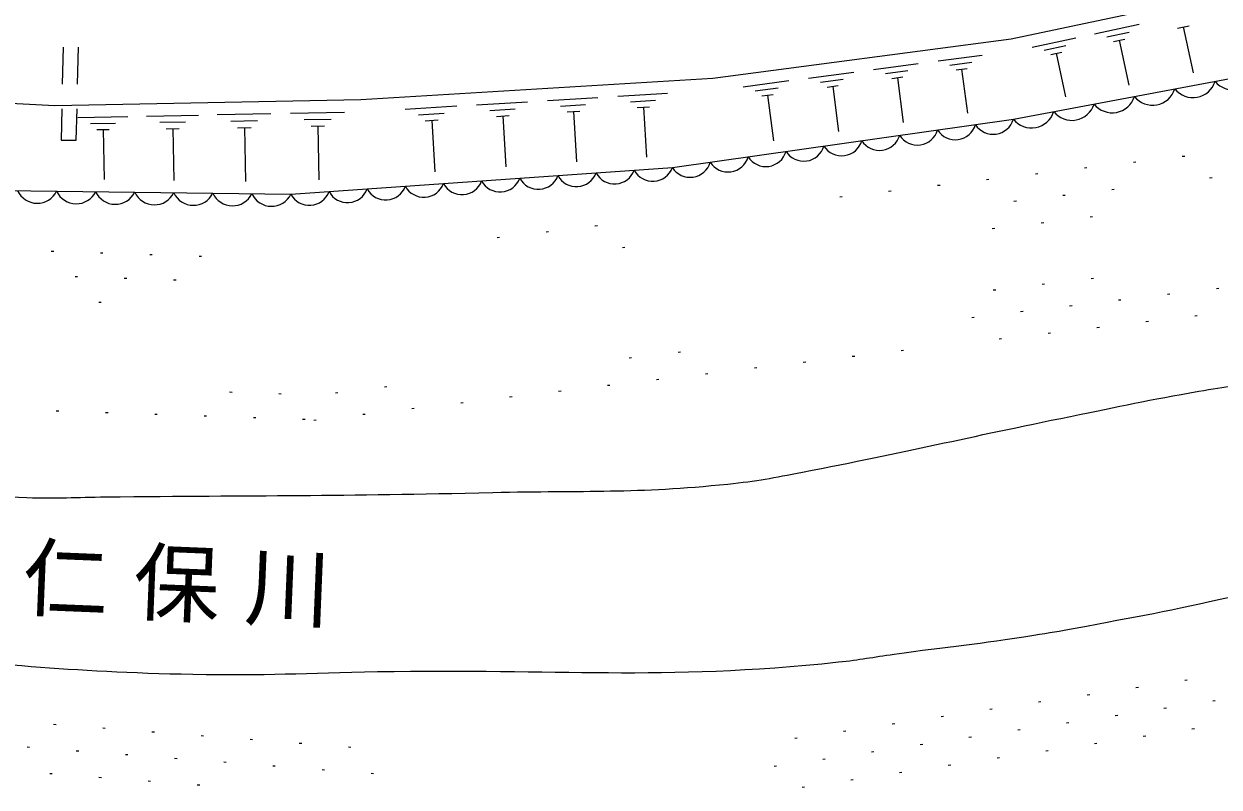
# Model space of a CAD drawing. Units: millimetres, scale not verified. Extents: x 40000 to 680000, y 20000 to 380000.
# Drawn here: x 295845 to 344345, y 240425 to 271382 of the extents above; entities that cross this region are included whole.
import ezdxf

# ---------------------------------------------------------------- set-up
doc = ezdxf.new("R2010")
doc.units = ezdxf.units.MM
doc.header["$LTSCALE"] = 1000
doc.layers.add('M-BGD', color=7, linetype='Continuous', lineweight=25)
doc.styles.add('ＭＳ ゴシック', font='')
doc.styles.get('ＭＳ ゴシック').set_extended_font_data('MS Gothic')

msp = doc.modelspace()

# ---------------------------------------------------------------- linework, layer by layer
at = {"layer": 'M-BGD'}
for p, q in [((339284, 270981), (341102, 271368)), ((342659, 271211), (343126, 271310)), ((342893, 271260), (343290, 269393)), ((336758, 270444), (338526, 270820)), ((339787, 270851), (340696, 271044)), ((340063, 270672), (340517, 270768)), ((340290, 270720), (340676, 268903)), ((297437, 270442), (297404, 268942)), ((298022, 268940), (298056, 270440)), ((337247, 270317), (338131, 270505)), ((337515, 270143), (337957, 270237)), ((337736, 270190), (338112, 268421)), ((330323, 269534), (332136, 269773)), ((332939, 269879), (334732, 270115)), ((333417, 269714), (334313, 269832)), ((327687, 269186), (329520, 269428)), ((330806, 269367), (331713, 269486)), ((331063, 269170), (331516, 269230)), ((331289, 269200), (331528, 267387)), ((333671, 269519), (334119, 269578)), ((333895, 269549), (334131, 267756)), ((325029, 268835), (326883, 269080)), ((325523, 268665), (326450, 268787)), ((328175, 269017), (329092, 269138)), ((328435, 268818), (328893, 268879)), ((328664, 268848), (328905, 267015)), ((314217, 268102), (316282, 268226)), ((317092, 268274), (319134, 268397)), ((319944, 268445), (321964, 268567)), ((320464, 268223), (321474, 268284)), ((325786, 268464), (326249, 268525)), ((326017, 268494), (326262, 266640)), ((297383, 267943), (297355, 266662)), ((297971, 266668), (298000, 267941)), ((303687, 267701), (305869, 267746)), ((306667, 267762), (308853, 267807)), ((311319, 267928), (313407, 268053)), ((311857, 267698), (312901, 267761)), ((314749, 267875), (315781, 267937)), ((317618, 268050), (318639, 268111)), ((317888, 267810), (318399, 267840)), ((318143, 267825), (318266, 265783)), ((320732, 267986), (321237, 268016)), ((320984, 268001), (321105, 265981)), ((298033, 267585), (300061, 267626)), ((298545, 267342), (299559, 267362)), ((300823, 267642), (302927, 267685)), ((301354, 267390), (302406, 267412)), ((304238, 267439), (305329, 267462)), ((307219, 267500), (308312, 267523)), ((307498, 267233), (308045, 267244)), ((307772, 267238), (307817, 265052)), ((312134, 267453), (312655, 267484)), ((312395, 267469), (312520, 265381)), ((315022, 267632), (315538, 267663)), ((315280, 267648), (315404, 265583)), ((298804, 267093), (299311, 267104)), ((299057, 267099), (299099, 265071)), ((301622, 267132), (302148, 267143)), ((301885, 267138), (301929, 265034)), ((304517, 267172), (305062, 267184)), ((304790, 267178), (304834, 264996)), ((297355, 266662), (297971, 266668)), ((340865, 265775), (340965, 265787)), ((342852, 266011), (342951, 266022)), ((336893, 265305), (336993, 265317)), ((338879, 265540), (338979, 265552)), ((332921, 264835), (333020, 264847)), ((334907, 265070), (335006, 265082)), ((343962, 265135), (344062, 265147)), ((328949, 264365), (329048, 264376)), ((330935, 264600), (331034, 264611)), ((338004, 264430), (338103, 264441)), ((339990, 264665), (340089, 264677)), ((336018, 264195), (336117, 264206)), ((339115, 263554), (339214, 263566)), ((317032, 262954), (317131, 262966)), ((319018, 263189), (319117, 263201)), ((335142, 263084), (335242, 263096)), ((337128, 263319), (337228, 263331)), ((315046, 262719), (315145, 262730)), ((296953, 262167), (297053, 262164)), ((298952, 262100), (299052, 262097)), ((300951, 262033), (301051, 262030)), ((302950, 261966), (303050, 261963)), ((320129, 262313), (320228, 262325)), ((297919, 261134), (298019, 261131)), ((299918, 261067), (300018, 261064)), ((301917, 261000), (302017, 260997)), ((339153, 261059), (339253, 261071)), ((335181, 260589), (335280, 260601)), ((337167, 260824), (337266, 260836)), ((344236, 260654), (344336, 260666)), ((298885, 260101), (298985, 260098)), ((340264, 260184), (340363, 260196)), ((342250, 260419), (342349, 260431)), ((334306, 259479), (334405, 259490)), ((336292, 259714), (336391, 259725)), ((338278, 259949), (338377, 259961)), ((343361, 259544), (343460, 259555)), ((339388, 259073), (339488, 259085)), ((341375, 259308), (341474, 259320)), ((335416, 258603), (335515, 258615)), ((337402, 258838), (337502, 258850)), ((322389, 258068), (322488, 258079)), ((331444, 258133), (331543, 258145)), ((320403, 257833), (320502, 257844)), ((327472, 257662), (327571, 257674)), ((329458, 257898), (329557, 257909)), ((323499, 257192), (323599, 257204)), ((325486, 257427), (325585, 257439)), ((310472, 256657), (310571, 256669)), ((319527, 256722), (319626, 256734)), ((321513, 256957), (321613, 256969)), ((304190, 256452), (304290, 256449)), ((306189, 256385), (306289, 256382)), ((308486, 256422), (308585, 256433)), ((315555, 256252), (315654, 256263)), ((317541, 256487), (317640, 256499)), ((297160, 255687), (297260, 255684)), ((299159, 255620), (299259, 255617)), ((311583, 255781), (311682, 255793)), ((313569, 256016), (313668, 256028)), ((301158, 255553), (301258, 255550)), ((303157, 255486), (303257, 255483)), ((305156, 255419), (305256, 255416)), ((307155, 255352), (307255, 255349)), ((307610, 255311), (307710, 255323)), ((309597, 255546), (309696, 255558)), ((340972, 244467), (341071, 244482)), ((342950, 244762), (343049, 244777)), ((338994, 244173), (339093, 244187)), ((335038, 243583), (335137, 243597)), ((337016, 243878), (337115, 243892)), ((342109, 243626), (342208, 243641)), ((344087, 243921), (344186, 243936)), ((331082, 242993), (331181, 243008)), ((333060, 243288), (333159, 243303)), ((338153, 243036), (338251, 243051)), ((340131, 243331), (340230, 243346)), ((297050, 242975), (297150, 242967)), ((299044, 242822), (299144, 242814)), ((301039, 242669), (301138, 242662)), ((303033, 242517), (303133, 242509)), ((329103, 242698), (329202, 242713)), ((336174, 242741), (336273, 242756)), ((341267, 242489), (341366, 242504)), ((343245, 242784), (343344, 242799)), ((295977, 242054), (296077, 242046)), ((305027, 242364), (305127, 242356)), ((307021, 242211), (307121, 242204)), ((309015, 242059), (309115, 242051)), ((327125, 242403), (327224, 242418)), ((332218, 242151), (332317, 242166)), ((334196, 242446), (334295, 242461)), ((339289, 242194), (339388, 242209)), ((297971, 241901), (298071, 241894)), ((299965, 241749), (300065, 241741)), ((301959, 241596), (302059, 241588)), ((328262, 241561), (328361, 241576)), ((330240, 241856), (330339, 241871)), ((335333, 241605), (335432, 241619)), ((337311, 241900), (337410, 241914)), ((303954, 241443), (304053, 241436)), ((305948, 241291), (306047, 241283)), ((307942, 241138), (308042, 241130)), ((326284, 241267), (326383, 241281)), ((333355, 241310), (333454, 241324)), ((296898, 240980), (296997, 240973)), ((298892, 240828), (298992, 240820)), ((300886, 240675), (300986, 240668)), ((309936, 240985), (310036, 240978)), ((329398, 240720), (329497, 240735)), ((331377, 241015), (331475, 241030)), ((302880, 240523), (302980, 240515)), ((327420, 240425), (327519, 240440))]:
    msp.add_line(p, q, dxfattribs=at)
for points in [[(213412, 288633), (222378, 283756), (229035, 280079), (234768, 277499), (241821, 274850), (246720, 273308), (257698, 271182), (267500, 269589), (270081, 270322), (275600, 269835), (286543, 268621), (297106, 268066), (309521, 268321), (323802, 269178), (335907, 270774), (346875, 273106), (356084, 275307)], [(228523, 276961), (230539, 275802), (236480, 273100), (243238, 270685), (251676, 268414), (260279, 266923), (269039, 266132), (290835, 264679), (306680, 264472), (322159, 265554), (335996, 267516), (347461, 269667), (356841, 272137)]]:
    msp.add_lwpolyline(points, dxfattribs=at)
for centre, radius, start, end in [((344922, 269643), 944, 218.6909, 342.5649), ((341646, 269028), 944, 218.6909, 342.5649), ((343284, 269335), 944, 218.6909, 342.5649), ((340009, 268721), 944, 218.6909, 342.5649), ((336733, 268106), 944, 218.6909, 342.5649), ((338371, 268413), 944, 218.6909, 342.5649), ((333640, 267538), 853, 212.5099, 343.6323), ((335178, 267756), 853, 212.5099, 343.6323), ((330565, 267102), 853, 212.5099, 343.6323), ((332103, 267320), 853, 212.5099, 343.6323), ((327491, 266666), 853, 212.5099, 343.6323), ((329028, 266884), 853, 212.5099, 343.6323), ((324416, 266230), 853, 212.5099, 343.6323), ((325953, 266448), 853, 212.5099, 343.6323), ((318265, 265634), 852, 208.3968, 339.5967), ((319813, 265742), 852, 208.3968, 339.5967), ((321360, 265851), 852, 208.3968, 339.5967), ((322878, 266012), 853, 212.5099, 343.6323), ((312073, 265202), 852, 208.3968, 339.5967), ((313621, 265310), 852, 208.3968, 339.5967), ((315169, 265418), 852, 208.3968, 339.5967), ((316717, 265526), 852, 208.3968, 339.5967), ((296385, 264984), 878, 204.7428, 333.7611), ((297970, 264963), 878, 204.7428, 333.7611), ((299554, 264943), 878, 204.7428, 333.7611), ((301139, 264922), 878, 204.7428, 333.7611), ((302723, 264901), 878, 204.7428, 333.7611), ((304308, 264881), 878, 204.7428, 333.7611), ((305892, 264860), 878, 204.7428, 333.7611), ((307429, 264877), 852, 208.3968, 339.5967), ((308977, 264985), 852, 208.3968, 339.5967), ((310525, 265093), 852, 208.3968, 339.5967)]:
    msp.add_arc(centre, radius, start, end, dxfattribs=at)
for points, knots in [([(203519, 274235), (204596, 273498), (204876, 273291), (205777, 272733), (206123, 272519), (206319, 272403), (206668, 272193), (206916, 272043), (207053, 271956), (207304, 271812), (207845, 271502), (208156, 271344), (208704, 271049), (209717, 270503), (210266, 270159), (211314, 269682), (214322, 268314), (216164, 267926), (219204, 266632), (221030, 265855), (221866, 265012), (223723, 264312), (226753, 263171), (228750, 263283), (231613, 261771), (232334, 261391), (232785, 261156), (233268, 260499), (233546, 260122), (233640, 259849), (233714, 259386), (233903, 258211), (232460, 257496), (232984, 256427), (233297, 255788), (233659, 255487), (234289, 255156), (235285, 254631), (236035, 254935), (237129, 254669), (239477, 254099), (240699, 253444), (243038, 252838), (244841, 252370), (245833, 251989), (247679, 251739), (251723, 251190), (254029, 251252), (258086, 250809), (258886, 250722), (259329, 250627), (260122, 250492), (262111, 250153), (263209, 249876), (265181, 249445), (266344, 249190), (266977, 248969), (268139, 248714), (270920, 248106), (272486, 247789), (275300, 247357), (280843, 246507), (283994, 246367), (289582, 245894), (294702, 245460), (297569, 245102), (302706, 245003), (305632, 244946), (307271, 245053), (310196, 245108), (317503, 245248), (321634, 244728), (328901, 245499), (329787, 245593), (330277, 245695), (331160, 245819), (333370, 246128), (334618, 246230), (336822, 246585), (337481, 246691), (337851, 246747), (338508, 246872), (340985, 247343), (342381, 247575), (344838, 248148), (347080, 248671), (348311, 249070), (350563, 249550), (356012, 250712), (359103, 251173), (364591, 252134), (371404, 253326), (375314, 253512), (382054, 255069), (387356, 256294), (390135, 257690), (395221, 259624), (395347, 259672), (395415, 259703), (395540, 259752), (400265, 261613), (403007, 262402), (407753, 264211), (408616, 264540), (409100, 264722), (409953, 265075), (410403, 265261), (410708, 265283), (411093, 265581), (411658, 266019), (411803, 266445), (412314, 266947), (412865, 267487), (413226, 267733), (413795, 268254), (414359, 268771), (414726, 269019), (415194, 269623), (415249, 269694), (415276, 269737), (415321, 269814), (415734, 270519), (416057, 270881), (416307, 271660), (416691, 272858), (416272, 273647), (416560, 274873), (416695, 275449), (416773, 275815), (417158, 276264), (417488, 276650), (417740, 276807), (418162, 277088), (418488, 277304), (418706, 277365), (419060, 277532), (419723, 277844), (420093, 278021), (420768, 278308), (423024, 279268), (424413, 279514), (426609, 280604), (427356, 280975), (427886, 281043), (428486, 281623), (429584, 282684), (429928, 283525), (430965, 284646), (431498, 285222), (431848, 285502), (432492, 285951), (433701, 286794), (434604, 286933), (436054, 287193), (436262, 287231), (436383, 287219), (436595, 287225), (436620, 287226), (436634, 287224), (436658, 287225), (438448, 287311), (439439, 287551), (441230, 287605), (444512, 287705), (446354, 287640), (449637, 287582), (451814, 287543), (453029, 287394), (455205, 287330), (458683, 287228), (460646, 286836), (464112, 287143), (465768, 287290), (466666, 287602), (468311, 287845), (470180, 288122), (471228, 288543), (473114, 288420), (474918, 288303), (475870, 287795), (477663, 287564), (478183, 287497), (478477, 287473), (479000, 287437), (481606, 287256), (483068, 286877), (485675, 287033), (486662, 287092), (487207, 287221), (488193, 287282), (491046, 287460), (492656, 287506), (495510, 287350), (498723, 287174), (500529, 286962), (503686, 286336), (504441, 286186), (504814, 285912), (505563, 285732), (507184, 285343), (508102, 285117), (509763, 284971), (512314, 284746), (513759, 284955), (516320, 284982), (517425, 284994), (518064, 284825), (519147, 285039), (519741, 285156), (520437, 285202), (520546, 285708), (520663, 286247), (520176, 286683), (519719, 287139), (519180, 287675), (518630, 287615), (517905, 287842), (516214, 288372), (515221, 288510), (513483, 288854), (511567, 289232), (510410, 289079), (508552, 289678), (507820, 289914), (506964, 289779), (506738, 290441), (506699, 290556), (506773, 290662), (506865, 290759), (507009, 290910), (507167, 290880), (507361, 290955), (507916, 291168), (508208, 291352), (508785, 291495), (510306, 291873), (511157, 292148), (512718, 292289), (517358, 292707), (519993, 292587), (524647, 292358), (528167, 292185), (530132, 291920), (533619, 291408), (534923, 291217), (535624, 290943), (536927, 290742), (540442, 290199), (542409, 289766), (545962, 289601), (549290, 289447), (551167, 289558), (554487, 289828), (556120, 289961), (557013, 290247), (558647, 290369), (560784, 290529), (561574, 290455), (564134, 290318)], [0, 0, 0, 0, 1, 1, 1, 2, 2, 2, 3, 3, 3, 4, 4, 4, 5, 5, 5, 6, 6, 6, 7, 7, 7, 8, 8, 8, 9, 9, 9, 10, 10, 10, 11, 11, 11, 12, 12, 12, 13, 13, 13, 14, 14, 14, 15, 15, 15, 16, 16, 16, 17, 17, 17, 18, 18, 18, 19, 19, 19, 20, 20, 20, 21, 21, 21, 22, 22, 22, 23, 23, 23, 24, 24, 24, 25, 25, 25, 26, 26, 26, 27, 27, 27, 28, 28, 28, 29, 29, 29, 30, 30, 30, 31, 31, 31, 32, 32, 32, 33, 33, 33, 34, 34, 34, 35, 35, 35, 36, 36, 36, 37, 37, 37, 38, 38, 38, 39, 39, 39, 40, 40, 40, 41, 41, 41, 42, 42, 42, 43, 43, 43, 44, 44, 44, 45, 45, 45, 46, 46, 46, 47, 47, 47, 48, 48, 48, 49, 49, 49, 50, 50, 50, 51, 51, 51, 52, 52, 52, 53, 53, 53, 54, 54, 54, 55, 55, 55, 56, 56, 56, 57, 57, 57, 58, 58, 58, 59, 59, 59, 60, 60, 60, 61, 61, 61, 62, 62, 62, 63, 63, 63, 64, 64, 64, 65, 65, 65, 66, 66, 66, 67, 67, 67, 68, 68, 68, 69, 69, 69, 70, 70, 70, 71, 71, 71, 72, 72, 72, 73, 73, 73, 74, 74, 74, 75, 75, 75, 76, 76, 76, 77, 77, 77, 78, 78, 78, 79, 79, 79, 80, 80, 80, 81, 81, 81, 82, 82, 82, 83, 83, 83, 84, 84, 84, 85, 85, 85, 86, 86, 86, 86]), ([(206873, 281478), (208206, 281146), (208618, 281068), (209686, 280656), (210382, 280389), (210742, 280168), (211436, 279894), (211706, 279787), (211868, 279753), (212136, 279640), (212955, 279293), (213385, 279036), (214172, 278623), (215373, 277992), (216018, 277584), (217227, 276970), (218545, 276301), (219316, 275992), (220632, 275317), (220820, 275221), (220924, 275166), (221109, 275063), (221197, 275015), (221244, 274985), (221332, 274936), (221517, 274834), (221622, 274780), (221809, 274682), (222960, 274077), (223614, 273755), (224768, 273156), (225666, 272690), (226139, 272369), (227059, 271949), (228422, 271327), (229230, 271078), (230655, 270614), (233982, 269531), (235975, 269317), (239245, 268074), (239578, 267947), (239758, 267858), (240072, 267692), (240161, 267645), (240206, 267611), (240295, 267565), (240404, 267510), (240469, 267487), (240581, 267438), (241499, 267035), (242018, 266822), (242936, 266421), (244156, 265889), (244763, 265364), (246057, 265051), (247069, 264807), (247658, 264771), (248695, 264674), (251346, 264426), (252851, 264539), (255503, 264296), (257800, 264085), (259125, 264090), (261356, 263503), (262814, 263121), (263610, 262792), (264952, 262106), (266339, 261396), (267080, 260872), (268198, 259785), (269114, 258894), (269491, 258268), (270330, 257305), (270525, 257082), (270632, 256955), (270835, 256739), (270934, 256635), (270973, 256555), (271094, 256478), (272683, 255472), (273790, 255306), (275580, 254730), (278127, 253912), (279681, 253946), (282331, 253585), (285783, 253115), (287735, 252994), (291201, 252639), (293061, 252448), (294096, 252244), (295965, 252171), (297222, 252123), (297928, 252184), (299186, 252197), (305312, 252259), (308744, 252227), (314869, 252375), (318598, 252465), (320702, 252333), (324412, 252718), (325601, 252842), (326261, 252970), (327434, 253197), (331695, 254022), (334059, 254600), (338313, 255461), (340348, 255873), (341482, 256134), (343529, 256482), (344631, 256669), (345254, 256740), (346360, 256897), (348219, 257160), (349262, 257300), (351126, 257529), (352340, 257678), (353024, 257732), (354242, 257852), (356831, 258106), (358319, 257982), (360874, 258472), (367932, 259826), (371616, 261701), (378582, 263465), (380652, 263990), (381834, 264186), (383926, 264613), (385602, 264956), (386545, 265129), (388220, 265474), (388755, 265584), (389064, 265608), (389588, 265761), (391519, 266327), (392564, 266760), (394454, 267450), (396405, 268162), (397519, 268515), (399416, 269361), (400137, 269682), (400614, 269757), (401229, 270252), (402289, 271107), (403062, 271520), (403677, 272735), (404110, 273590), (404216, 274203), (404089, 275153), (404009, 275750), (403900, 276120), (403516, 276584), (402608, 277682), (402226, 278723), (400843, 279064), (400541, 279138), (400358, 279109), (400047, 279096), (399162, 279056), (398668, 278988), (397789, 278872), (396752, 278734), (396201, 278498), (395181, 278266), (391000, 277317), (388689, 276620), (384461, 275907), (382476, 275572), (381353, 275329), (379340, 275332), (378540, 275333), (378089, 275355), (377295, 275455), (376799, 275517), (376516, 275544), (376034, 275676), (375413, 275847), (375184, 275984), (374521, 276332)], [0, 0, 0, 0, 1, 1, 1, 2, 2, 2, 3, 3, 3, 4, 4, 4, 5, 5, 5, 6, 6, 6, 7, 7, 7, 8, 8, 8, 9, 9, 9, 10, 10, 10, 11, 11, 11, 12, 12, 12, 13, 13, 13, 14, 14, 14, 15, 15, 15, 16, 16, 16, 17, 17, 17, 18, 18, 18, 19, 19, 19, 20, 20, 20, 21, 21, 21, 22, 22, 22, 23, 23, 23, 24, 24, 24, 25, 25, 25, 26, 26, 26, 27, 27, 27, 28, 28, 28, 29, 29, 29, 30, 30, 30, 31, 31, 31, 32, 32, 32, 33, 33, 33, 34, 34, 34, 35, 35, 35, 36, 36, 36, 37, 37, 37, 38, 38, 38, 39, 39, 39, 40, 40, 40, 41, 41, 41, 42, 42, 42, 43, 43, 43, 44, 44, 44, 45, 45, 45, 46, 46, 46, 47, 47, 47, 48, 48, 48, 49, 49, 49, 50, 50, 50, 51, 51, 51, 52, 52, 52, 53, 53, 53, 54, 54, 54, 55, 55, 55, 56, 56, 56, 57, 57, 57, 58, 58, 58, 59, 59, 59, 59])]:
    msp.add_open_spline(points, degree=3, knots=knots, dxfattribs=at)

# ---------------------------------------------------------------- texts
at = {"layer": 'M-BGD', "insert": (302489, 247074), "char_height": 2566, "attachment_point": 8, "rotation": 357.663, "style": 'ＭＳ ゴシック'}
msp.add_mtext('\\T1.29;仁保川', dxfattribs=at)

doc.saveas('drawing.dxf')
